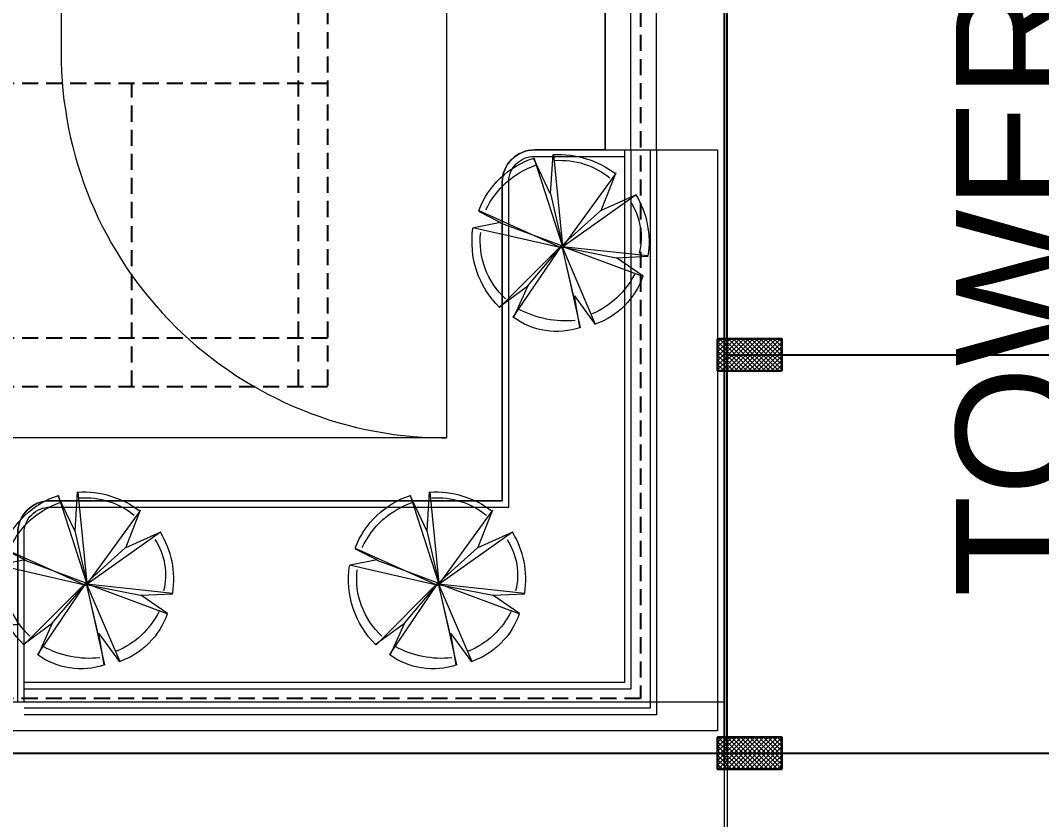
# Model space of a CAD drawing. Header units: inches. Extents: x 0 to 558, y -1 to 295.
# Drawn here: x 209.14 to 225.03, y 148.24 to 160.68 of the extents above; entities that cross this region are included whole.
import ezdxf

# ---------------------------------------------------------------- set-up
doc = ezdxf.new("R2010")
doc.units = ezdxf.units.IN
doc.header["$MEASUREMENT"] = 0
doc.linetypes.add('$0$HIDDEN', pattern=[0.375, 0.25, -0.125])
doc.linetypes.add('HelipadXX$0$Core-03$0$HIDDEN', pattern=[0.375, 0.25, -0.125])
for name, color, linetype, lineweight in [('A-FINISH', 1, 'Continuous', 5), ('ars', 11, 'Continuous', 0), ('ARSIR', 31, 'Continuous', 5), ('ARSIR BETON', 8, 'Continuous', 5), ('KOL', 1, 'Continuous', 30), ('KOLOM', 4, 'Continuous', 9), ('lan', 7, 'Continuous', 15), ('POHON', 98, 'Continuous', 5), ('RUMPUT', 93, 'Continuous', 0), ('SANITAIR', 15, 'Continuous', 9)]:
    doc.layers.add(name, color=color, linetype=linetype, lineweight=lineweight)
doc.layers.add('as', color=1, linetype='Continuous', plot=False)
doc.layers.add('LANTAI', color=57, linetype='Continuous')
doc.layers.add('POLYLINE TPAK', color=4, linetype='Continuous', lineweight=20, plot=False)
doc.styles.get("Standard").update_dxf_attribs({"font": 'arial.ttf'})
pattern_1 = [(86.6697, (37.0798, 226.14725), (-0.5066041, 0.569206), [0.142875, -0.934755]), (41.6697, (37.0798, 226.14725), (-0.5066045, 0.5692064), [0.142875, -0.619125]), (131.6697, (37.0798, 226.14725), (-0.5692064, -0.5066045), [0.142875, -0.619125])]

# ---------------------------------------------------------------- blocks, each defined once
blk = doc.blocks.new('D00088C')
for p, q in [((-0.2342, 0.4212), (-0.1152, 0.2615)), ((-0.2303, 0.4213), (-0.0013, -0.0094)), ((-0.0013, -0.0094), (-0.1437, 0.4512)), ((-0.1152, 0.2615), (-0.1398, 0.4513)), ((0.2305, 0.3971), (0.0063, 0.0027)), ((0.2266, 0.397), (0.1472, 0.2403)), ((0.0063, 0.0027), (0.303, 0.3553)), ((0.1472, 0.2403), (0.3033, 0.3575)), ((-0.1152, 0.2612), (-0.0014, -0.0054)), ((0.0023, 0.0066), (-0.4996, 0.0423)), ((-0.496, -0.0575), (0.0023, 0.0066)), ((-0.3618, -0.0303), (-0.4945, 0.0417)), ((0.3075, -0.0277), (0.0024, 0.0026)), ((0.4778, 0.0264), (0.0025, -0.0014)), ((0.4784, 0.0248), (0.3087, -0.0294)), ((-0.4961, -0.0535), (-0.3618, -0.0303)), ((-0.3629, -0.0277), (0.0026, -0.0053)), ((0.0026, -0.0053), (-0.2884, -0.4252)), ((-0.192, -0.4744), (0.0026, -0.0053)), ((-0.1451, -0.264), (0.0026, -0.0053)), ((0.1495, -0.2553), (-0.0014, -0.0054)), ((0.3099, -0.3943), (0.0064, -0.0013)), ((0.0064, -0.0013), (0.169, -0.4733)), ((0.3087, -0.0294), (0.4741, -0.089)), ((-0.1457, -0.2629), (-0.2885, -0.4212)), ((-0.1959, -0.4745), (-0.1457, -0.2629))]:
    blk.add_line(p, q)
at = {"flags": 128}
blk.add_lwpolyline([(0.1453, 0.2437), (0.0025, -0.0014), (0.4729, -0.0927, -0.179693), (0.3099, -0.3943), (0.1517, -0.2555), (0.1692, -0.4812)], format="xyb", dxfattribs=at)
for centre, radius, start, end in [((-0.0088, 0.063), 0.411, 54.3842, 109.1674), ((0.0045, -0.0301), 0.5088, 117.4863, 171.4484), ((-0.018, -0.1342), 0.5445, 67.363, 101.0798), ((-0.022, -0.0267), 0.4368, 115.9305, 169.2592), ((0.0516, 0.0107), 0.4265, 2.1127, 53.8887), ((-0.0182, -0.0451), 0.4539, 8.9188, 50.8384), ((-0.0137, -0.0277), 0.4832, 183.5353, 235.3544), ((0.0103, -0.0052), 0.475, 188.1449, 233.911), ((0.0637, -0.0721), 0.358, 309.7909, 357.1215), ((-0.0193, -0.0383), 0.4358, 249.3685, 292.0705), ((-0.013, 0.0189), 0.5247, 250.058, 290.2953)]:
    blk.add_arc(centre, radius, start, end)
blk = doc.blocks.new('k2')
at = {"layer": 'ars'}
h = blk.add_hatch(dxfattribs=at)
h.set_pattern_fill('_USER', color=256, scale=0.05, angle=45, double=1, pattern_type=0)
h.set_pattern_definition([(45, (0, -5), (-0.03535534, 0.03535534), []), (135, (0, -5), (-0.03535534, -0.03535534), [])])
h.paths.add_polyline_path([(-0.25, -0.5), (0.25, -0.5), (0.25, 0.5), (-0.25, 0.5)])
at = {"layer": 'KOL'}
blk.add_lwpolyline([(-0.25, -0.5), (0.25, -0.5), (0.25, 0.5), (-0.25, 0.5)], close=True, dxfattribs=at)
blk = doc.blocks.new('TENIS')
at = {"linetype": 'HelipadXX$0$Core-03$0$HIDDEN'}
for points in [[(10.645, 0), (4.554, 0), (4.554, 13.391), (10.645, 13.391)], [(4.554, 13.391), (10.645, 13.391), (10.645, 0), (4.554, 0), (4.554, 13.391)], [(10.187, 13.391), (10.187, 0)], [(10.645, 4.718), (4.554, 4.718)], [(7.6, 0), (7.6, 4.718)], [(10.645, 0.757), (4.554, 0.757)]]:
    blk.add_lwpolyline(points, dxfattribs=at)
blk = doc.blocks.new('LAP.UTAMA')
for points in [[(-12.487, 14.982), (12.503, 14.982), (12.503, 0), (-12.487, 0), (-12.487, 14.982)], [(6.51, 9.071), (6.51, 6.074)], [(6.51, 6.074), (6.51, 5.998), (6.51, 5.851), (6.515, 5.698), (6.526, 5.551), (6.537, 5.404), (6.554, 5.257), (6.576, 5.11), (6.597, 4.963), (6.624, 4.816), (6.657, 4.669), (6.69, 4.527), (6.728, 4.385), (6.772, 4.244), (6.815, 4.102), (6.864, 3.96), (6.913, 3.824), (6.968, 3.688), (7.028, 3.552), (7.088, 3.421), (7.153, 3.285), (7.224, 3.154), (7.295, 3.023), (7.371, 2.898), (7.447, 2.773), (7.529, 2.648), (7.611, 2.528), (7.698, 2.408), (7.79, 2.288), (7.883, 2.173), (7.981, 2.059), (8.079, 1.945), (8.183, 1.836), (8.237, 1.787), (8.286, 1.732), (8.395, 1.629), (8.509, 1.525), (8.618, 1.427), (8.733, 1.335), (8.853, 1.242), (8.973, 1.149), (9.092, 1.068), (9.212, 0.981), (9.337, 0.904), (9.463, 0.828), (9.593, 0.752), (9.724, 0.681), (9.855, 0.616), (9.986, 0.55), (10.122, 0.49), (10.258, 0.436), (10.394, 0.381), (10.536, 0.332), (10.672, 0.283), (10.814, 0.24), (10.955, 0.201), (11.102, 0.163), (11.244, 0.131), (11.391, 0.103), (11.539, 0.076), (11.686, 0.054), (11.833, 0.038), (11.98, 0.022), (12.127, 0.011), (12.279, 0.005), (12.427, 0), (12.503, 0)]]:
    blk.add_lwpolyline(points)
blk = doc.blocks.new('A-DAS')
blk.add_lwpolyline([(-7.2, 43.3), (-7.2, 18.05)])
at = {"layer": 'as'}
for p, q in [((-7.15, 18.3), (-7.15, 43.05)), ((-7.15, 24.45), (5.95, 24.45)), ((-37.8, 18.25), (-7.15, 18.25)), ((-7.15, 18.25), (5.95, 18.25))]:
    blk.add_line(p, q, dxfattribs=at)
at = {"layer": 'as', "linetype": '$0$HIDDEN'}
for p, q in [((-8.5, 42.18), (-8.5, 19.1)), ((-8.5, 19.1), (-39.85, 19.1))]:
    blk.add_line(p, q, dxfattribs=at)
at = {"layer": 'lan'}
for p, q in [((-9.05, 27.64), (-9.05, 33.65)), ((-8.65, 27.64), (-8.65, 33.65)), ((-8.25, 27.64), (-8.25, 33.65))]:
    blk.add_line(p, q, dxfattribs=at)
for points in [[(-18.186, 19.05), (-18.186, 21.68, -0.414214), (-17.686, 22.18), (-10.65, 22.18), (-10.65, 27.14, -0.414214), (-10.15, 27.64), (-7.3, 27.64), (-7.3, 18.6), (-39.35, 18.6)], [(-18.086, 19.05), (-18.086, 21.68, -0.414214), (-17.686, 22.08), (-10.55, 22.08), (-10.55, 27.14, -0.414214), (-10.15, 27.54), (-8.75, 27.54)]]:
    blk.add_lwpolyline(points, format="xyb", dxfattribs=at)
at = {"layer": 'POLYLINE TPAK', "color": 3}
blk.add_lwpolyline([(24.15, 58.85), (-25.35, 58.85), (-25.35, 60.75), (-31.65, 60.75), (-31.65, 58.85), (-38.1, 58.85), (-38.1, 45.35), (-7.15, 45.35), (-7.15, 43.3), (-7.15, 15.95), (-38.1, 15.95), (-38.1, 2.45), (-31.65, 2.45), (-31.65, 0.55), (-25.35, 0.55), (-25.35, 2.45), (24.15, 2.45)], dxfattribs=at)
blk.add_lwpolyline([(-38.15, 19.05), (-7.2, 19.05), (-7.2, 16), (-38.15, 16)], close=True, dxfattribs=at)
at = {"layer": 'SANITAIR'}
for p, q in [((-8.75, 27.64), (-8.75, 19.35)), ((-8.65, 27.64), (-8.65, 19.25)), ((-8.35, 27.64), (-8.35, 18.95)), ((-8.25, 27.64), (-8.25, 18.85)), ((-8.75, 19.35), (-18.086, 19.35)), ((-8.65, 19.25), (-18.086, 19.25)), ((-8.35, 18.95), (-18.086, 18.95)), ((-8.25, 18.85), (-18.086, 18.85))]:
    blk.add_line(p, q, dxfattribs=at)
at = {"layer": 'KOL', "rotation": 90}
for p in [(-6.8, 24.45), (-6.8, 18.25)]:
    blk.add_blockref('k2', p, dxfattribs=at)
at = {"layer": 'KOLOM'}
blk.add_blockref('LAP.UTAMA', (-24.021, 23.159), dxfattribs=at)
at = {"layer": 'LANTAI'}
blk.add_blockref('TENIS', (-24.013, 23.955), dxfattribs=at)

msp = doc.modelspace()

# ---------------------------------------------------------------- hatches: boundary and pattern name
at = {"layer": 'ARSIR'}
h = msp.add_hatch(dxfattribs=at)
h.set_pattern_fill('AR-HBONE', color=256, scale=0.003, style=0)
h.set_pattern_definition([(45, (37.0798, 226.14725), (4e-17, 0.4310523), [0.9144, -0.3048]), (135, (37.29532, 226.36278), (4e-17, 0.4310523), [0.9144, -0.3048])])
edge = h.paths.add_edge_path()
edge.add_arc((191.2828, 190.0679), 15.2, 90, 180)
edge.add_line((176.0828, 190.0679), (176.0828, 133.2715))
edge.add_arc((191.2828, 133.2715), 15.2, 180, 214.23029)
edge.add_line((178.7157, 124.7212), (179.7078, 125.3962))
edge.add_arc((191.2827, 133.2715), 14, 180, 214.23027, ccw=False)
edge.add_line((177.2828, 133.2715), (177.2828, 190.0679))
edge.add_arc((191.2828, 190.0679), 14, 90, 180, ccw=False)
edge.add_line((191.2828, 204.0679), (270.5466, 204.0679))
edge.add_arc((270.5466, 204.9086), 0.8408, 270, 359.99697)
edge.add_line((271.3873, 204.9086), (191.2828, 205.2679))
at = {"layer": 'ARSIR BETON'}
h = msp.add_hatch(dxfattribs=at)
h.set_pattern_fill('AR-HBONE', color=256, scale=0.004, style=0)
h.set_pattern_definition([(45, (37.0798, 226.14725), (6e-17, 0.5747364), [1.2192, -0.4064]), (135, (37.36716, 226.4346), (6e-17, 0.5747364), [1.2192, -0.4064])])
edge = h.paths.add_edge_path()
edge.add_arc((191.2828, 190.0679), 14, 90, 180)
edge.add_line((177.2828, 190.0679), (177.2828, 133.2715))
edge.add_arc((191.2827, 133.2715), 14, 179.99992, 263.11919)
edge.add_line((189.6055, 119.3724), (189.6055, 112.3227))
edge.add_line((189.6055, 112.3227), (189.7055, 112.3227))
edge.add_line((189.7055, 112.3227), (189.7055, 112.2227))
edge.add_line((189.7055, 112.2227), (201.7055, 112.2227))
edge.add_line((201.7055, 112.2227), (201.7055, 119.2715))
edge.add_line((201.7055, 119.2715), (380.22, 119.2715))
edge.add_arc((380.22, 133.2715), 14, 270, 360)
edge.add_line((394.22, 133.2715), (394.22, 186.8365))
edge.add_arc((380.07, 186.8365), 14.15, 0.00002, 89.99998)
edge.add_line((380.07, 200.9865), (288.3873, 200.9865))
edge.add_arc((288.3873, 203.9865), 3, 180, 270, ccw=False)
edge.add_line((285.3873, 203.9865), (285.3986, 204.9823))
edge.add_line((285.3986, 204.9823), (271.3873, 205.1475))
edge.add_line((271.3873, 205.1475), (271.3873, 204.9086))
edge.add_arc((270.5466, 204.9086), 0.8408, 270, 359.99999, ccw=False)
edge.add_line((270.5466, 204.0679), (191.2828, 204.0679))
edge = h.paths.add_edge_path()
edge.add_line((191.2672, 197.9562), (265.7566, 197.9585))
edge.add_arc((265.7568, 189.203), 8.7555, 41.343, 90.00169, ccw=False)
edge.add_line((272.3302, 194.9865), (332.5823, 194.9865))
edge.add_line((332.5823, 194.9865), (332.5823, 191.8715))
edge.add_line((332.5823, 191.8715), (340.1822, 191.8715))
edge.add_line((340.1822, 191.8715), (340.1822, 194.9865))
edge.add_line((340.1822, 194.9865), (380.07, 194.9865))
edge.add_arc((380.07, 186.8365), 8.15, 0, 90, ccw=False)
edge.add_line((388.22, 186.8365), (388.22, 163.1715))
edge.add_line((388.22, 163.1715), (388.22, 157.7117))
edge.add_line((388.22, 157.7117), (388.22, 133.2715))
edge.add_arc((380.22, 133.2715), 8, -90, 0, ccw=False)
edge.add_line((380.22, 125.2715), (191.2828, 125.2715))
edge.add_arc((191.185, 133.1732), 7.9023, 180.12317, 270.70845, ccw=False)
edge.add_line((183.2828, 133.1562), (183.2675, 189.9541))
edge.add_arc((191.2675, 189.9563), 8, 90.00169, 180.01541, ccw=False)
at = {"layer": 'RUMPUT'}
h = msp.add_hatch(dxfattribs=at)
h.set_pattern_fill('GRASS', color=256, scale=0.03, angle=356.66969, style=0)
h.set_pattern_definition(pattern_1)
edge = h.paths.add_edge_path()
edge.add_line((173.8596, 124.7087), (178.5195, 124.7087))
edge.add_line((178.5195, 124.7087), (178.577, 124.7478))
edge.add_arc((191.2745, 133.269), 15.2918, 179.99042, 213.86512, ccw=False)
edge.add_line((175.9828, 133.2715), (175.9828, 190.0679))
edge.add_arc((191.2827, 190.0679), 15.2999, 89.99903, 180.00016, ccw=False)
edge.add_line((191.283, 205.3679), (269.9053, 205.0253))
edge.add_line((269.9053, 205.0253), (167.2319, 206.0181))
edge.add_line((167.2319, 206.0181), (167.521, 198.8985))
edge.add_line((167.521, 198.8985), (170.7477, 161.1323))
edge.add_line((170.7477, 161.1323), (173.8596, 124.7087))
h = msp.add_hatch(dxfattribs=at)
h.set_pattern_fill('GRASS', color=256, scale=0.03, angle=356.66969, style=0)
h.set_pattern_definition(pattern_1)
edge = h.paths.add_edge_path()
edge.add_line((222.7923, 130.2714), (222.7923, 125.7715))
edge.add_arc((222.3923, 125.7715), 0.4, -90, 0, ccw=False)
edge.add_line((222.3923, 125.3715), (221.6852, 125.3715))
edge.add_arc((221.6852, 125.7715), 0.4, 180, 270, ccw=False)
edge.add_line((221.2852, 125.7715), (221.2852, 130.3715))
edge.add_line((221.2852, 130.3715), (191.0884, 130.3708))
edge.add_line((191.0884, 130.3708), (191.0884, 126.5715))
edge.add_arc((191.1856, 133.1744), 6.6036, 179.16366, 269.15632, ccw=False)
edge.add_line((184.5828, 133.2708), (184.5828, 158.5615))
edge.add_line((184.5828, 158.5615), (189.4121, 158.5615))
edge.add_arc((189.4168, 158.1668), 0.3948, -0.67801, 90.69191, ccw=False)
edge.add_line((189.8116, 158.1621), (189.8116, 153.1016))
edge.add_line((189.8116, 153.1016), (194.9669, 153.1016))
edge.add_arc((194.9652, 152.7016), 0.4, 0, 89.7465, ccw=False)
edge.add_line((195.3652, 152.7016), (195.3652, 150.9215))
edge.add_line((195.3652, 150.9215), (187.0873, 150.9215))
edge.add_line((187.0873, 150.9215), (187.0873, 134.2215))
edge.add_arc((189.9373, 134.2215), 2.85, 180, 270)
edge.add_line((189.9373, 131.3715), (222.7923, 131.3715))
edge.add_line((222.7923, 131.3715), (222.7923, 130.2715))

# ---------------------------------------------------------------- linework, layer by layer
at = {"layer": 'POLYLINE TPAK'}
msp.add_lwpolyline([(195.4652, 172.0715), (209.1012, 172.0715), (209.1012, 170.6314, 0.4142136), (209.6012, 170.1314), (216.6376, 170.1314), (216.6376, 165.1715, 0.4142136), (217.1376, 164.6715), (218.2376, 164.6715), (218.2376, 158.6615), (217.1376, 158.6615, 0.4142136), (216.6376, 158.1615), (216.6376, 153.2016), (209.6012, 153.2016, 0.4142136), (209.1012, 152.7016), (209.1012, 151.2715), (195.4652, 151.2715), (195.4652, 152.7016, 0.4130549), (194.9671, 153.2016), (189.9116, 153.2016), (189.9116, 158.1668, 0.4142136), (189.4168, 158.6616), (185.2828, 158.6616)], format="xyb", dxfattribs=at)
msp.add_lwpolyline([(190.7798, 169.1624), (215.7694, 169.1624), (215.7694, 154.1807), (190.7798, 154.1807)], close=True, dxfattribs=at)

# ---------------------------------------------------------------- block references
msp.add_blockref('A-DAS', (227.2873, 131.0215))
at = {"layer": 'POHON', "xscale": -2.812499999999324, "yscale": 2.812499999999318, "zscale": 8.4375, "rotation": 163.0458035345949}
for p in [(217.5607, 157.1556), (210.1633, 151.9042), (215.6389, 151.9042)]:
    msp.add_blockref('D00088C', p, dxfattribs=at)

# ---------------------------------------------------------------- texts
at = {"layer": 'A-FINISH', "insert": (225.5736, 151.7), "char_height": 1.853143, "attachment_point": 7, "rotation": 90}
msp.add_mtext('{\\fArial|b0|i0|c0|p18;TOWER - A}', dxfattribs=at)

doc.saveas('drawing.dxf')
